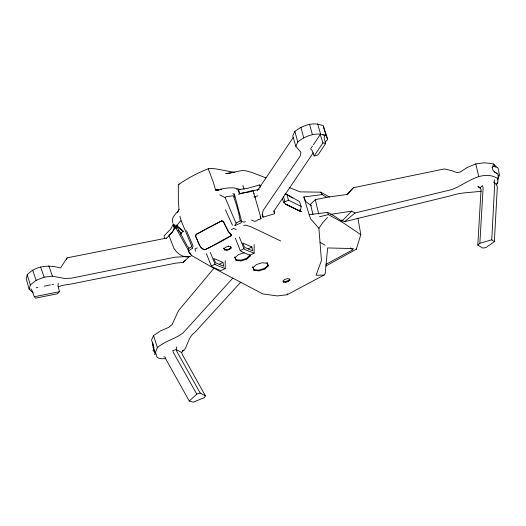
<?xml version="1.0" encoding="UTF-8"?>
<svg xmlns="http://www.w3.org/2000/svg" width="526" height="526" viewBox="0 0 526 526"><rect width="100%" height="100%" fill="white"/><g stroke="black" fill="none" stroke-linecap="round" stroke-linejoin="round"><path stroke-width="0.79" d="M179.156 183.982L178.334 184.731L178.353 201.714L179.018 209.578L177.558 212.82M327.494 217.481L322.681 222.807L318.907 228.297L321.439 260.515L316.08 275.276L324.082 275.052L325.173 273.79L327.652 247.95L353.327 248.561L352.604 249.863L325.975 264.335M477.74 186.401L480.33 187.565L481.04 189.695L477.799 245.129L482.815 248.088L485.833 247.608L494.355 241.69L491.751 239.81L494.703 184.199L493.986 182.068L494.637 179.741M214.016 268.194L178.538 310.59L172.094 324.535L168.741 327.369L160.522 330.893L153.572 335.581L151.573 339.888L153.046 345.141L153.125 347.64M494.355 241.69L497.326 186.973L496.616 184.843L493.986 182.068M477.799 245.129L479.857 243.295L483.124 187.67L482.414 185.54L480.33 187.565M324.082 275.052L287.097 294.757L277.347 295.921L262.868 293.935L210.531 266.412L191.905 255.662L188.486 251.415L188.157 249.942L174.612 225.647M176.545 346.904L176.256 349.599L176.973 351.73L200.215 393.053L205.449 395.894L204.141 397.722L193.226 402.16L189.255 401.009L165.992 359.363L165.282 357.233L163.81 356.694M58.274 283.317L57.985 285.796L59.464 291.687L57.387 293.771L35.577 298.157C32.724 295.816 33.394 291.443 30.85 288.82M192.523 247.917L181.273 221.084L179.866 216.239M284.75 194.127L286.9 194.364L299.393 201.511L301.181 206.402L300.602 209.604L298.827 210.755L285.145 203.956M166.525 238.094L67.058 257.871L60.549 268.004C49.142 264.631 35.683 265.525 27.188 274.796L26.3 279.089L29.134 289.241L32.796 292.285M206.422 253.67L211.334 266.064L212.353 266.984L220.808 270.62L225.194 268.608L225.22 260.705M235.372 238.245L240.283 250.639L241.302 251.56L249.758 255.195L254.143 253.184L254.15 244.491M29.134 289.241L30.337 284.96L27.188 274.796M285.546 204.016L301.378 211.662L299.899 211.143L300.267 209.874L299.327 210.374M325.824 266.044L356.273 249.265L360.81 234.662L357.917 218.159M231.525 234.964L231.486 235.628C222.846 240.73 213.839 245.53 204.778 249.863C198.986 248.588 198.111 240.533 195.481 236.227L196.126 234.418L208.75 227.449L221.577 220.854L223.399 221.413L228.363 231.506L231.525 234.964L231.394 235.392L211.985 246.036M204.732 249.6C199.006 248.436 198.223 240.415 195.606 236.22L196.251 234.418L221.702 220.861M496.616 184.843L497.576 182.213M325.088 135.189L324.128 137.753L325.627 143.591L318.033 154.874L314.107 155.985L312.056 150.397L310.61 148.851M66.526 259.279L67.058 257.871M273.711 210.926L274.539 213.747L263.079 217.192L262.428 213.385L263.342 210.163L300.208 156.038L300.938 152.33L295.888 146.452L297.775 142.02C305.468 135.603 316.836 131.625 326.468 135.793L327.645 139.443L325.029 142.474M232.781 278.155L183.272 332.708C175.414 339.02 165.065 340.94 157.419 347.574L155.453 352.137L157.116 357.272C159.51 359.159 162.81 358.686 165.67 358.66M497.774 179.872L498.576 177.38L498.056 174.994M164.658 238.252L163.994 235.95L170.667 229.158L173.093 224.536L174.198 228.376L173.08 230.888L171.772 232.998L166.065 238.745M234.32 193.831L241.671 221.426L240.993 222.899L234.806 225.654M188.288 249.594L188.952 248.206L191.78 246.694M326.468 135.793L323.319 125.938C313.963 121.269 302.549 125.208 294.869 131.434L292.726 135.839L295.888 146.452M236.332 222.952L235.76 222.682L225.213 197.664L226.134 196.685L233.268 195.764C236.279 203.825 238.903 212.366 240.178 220.913L236.332 222.952L234.944 225.312M178.334 184.731C187.591 178.222 197.723 172.896 208.27 168.78L208.493 168.353L212.149 168.438L216.324 168.997L234.833 172.41M287.097 294.757L287.61 293.81M313.345 152.652L274.23 210.65L274.539 213.747M257.398 190.675L293.376 137.266M311.063 148.174L312.444 146.136M313.358 144.781L320.242 134.603L322.931 142.901L314.107 155.985M179.018 209.578C176.631 213.53 170.68 217.389 172.752 222.682M205.449 395.894L182.364 354.642L181.654 352.512L183.633 350.02L182.502 350.855M494.795 165.907L493.789 164.092L489.502 163.264L483.841 162.823L475.767 163.888L466.976 167.584L460.355 171.969L457.166 172.627L451.939 170.726L444.365 168.931L353.314 187.743L347.771 194.37L327.928 197.099L315.311 199.676L310.557 204.213L312.957 214.687M180.319 234.379L182.936 231.361M240.724 282.245L194.876 332.373C188.571 336.706 188.098 344.03 184.422 349.961L182.417 351.243M58.222 286.762L62.837 285.296L70.662 284.106L175.717 263.145L183.232 262.402L185.481 260.054M346.522 194.725L353.314 187.743M340.966 220.894L342.446 220.558L351.71 211.13L355.057 212.991L451.926 189.544C466.43 183.969 481.915 168.813 497.839 178.557L497.892 182.016L497.57 183.232L496.472 184.093M224.037 248.745L225.654 247.174L228.547 246.339L230.75 246.74L230.585 246.161L231.124 248.055L229.573 249.449L226.995 250.251L224.655 249.988L223.866 248.167L224.655 249.988M183.232 262.402L189.623 256.333M238.633 194.456L239.685 193.483L248.2 192.273L259.292 189.182M235.01 257.707L234.806 256.99L235.845 259.614L240.724 260.192L246.576 258.391L249.981 255.261L250.192 255.984L246.779 259.108L240.928 260.916L236.056 260.337L235.01 257.707L238.423 254.571L244.288 252.769M253.795 269.621L258.7 270.193L264.617 268.365L268.05 265.209L266.998 262.586L268.253 265.9L264.815 269.056L258.897 270.883L253.999 270.311L252.776 266.991L253.999 270.311M252.973 267.688L256.405 264.552L262.277 262.73L267.195 263.283M189.255 401.009L196.77 394.152L200.215 393.053M283.455 282.127L283.218 281.311L285.493 281.515L288.156 280.674L289.721 279.267L289.957 280.082L288.393 281.495L285.73 282.337L283.455 282.127L282.962 280.963L284.54 279.516L287.268 278.668L289.51 278.898L289.957 280.082M224.484 249.409L226.831 249.679L229.408 248.877L230.96 247.476L231.124 248.055M342.446 220.558L344.445 221.709L355.057 212.991M258.562 219.21L256.563 220.835L254.479 221.301L251.573 220.098M30.337 284.96L36.11 280.338L44.184 277.163L52.455 276.176L64.35 278.412L70.832 278.267L175.086 257.194L188.104 256.451M191.681 255.426L190.543 256.333L187.526 257.01A13.249 9.054 44.7 0 1 176.598 251.882L173.863 248.239L168.866 235.201L172.324 231.881L175.079 228.199L173.041 223.557M192.647 248.121L189.051 250.58L188.157 249.942M283.632 202.457L288.432 200.176L301.181 206.402M492.112 167.373L493.217 166.703M231.328 229.757L233.754 228.376L236.181 229.645M211.334 266.064L215.016 264.105L216.035 265.025L225.194 268.608M240.283 250.639L243.965 248.68L244.984 249.6L254.143 253.184M219.217 264.328L222.899 262.369L223.747 266.255L215.647 262.77L213.72 258.424L222.899 262.369M248.167 248.903L251.849 246.944L252.697 250.823L244.597 247.345L242.67 242.992L251.849 246.944M205.442 249.429L211.281 246.405M197.263 247.91L194.916 249.074L195.698 251.218M259.134 219.375L260.949 218.816L260.916 217.895L254.952 197.105M479.857 243.295L491.751 239.81M174.198 228.376L175.276 228.08M260.916 185.658L259.686 184.955L247.089 188.433L238.574 189.643L239.685 193.483M254.012 196.803L257.871 195.856M319.413 216.778L328.349 214.601L342.571 222.386L360.81 234.662M344.445 221.709L451.604 195.56C461.223 192.174 471.401 192.707 481.323 191.148M36.333 287.722L37.898 287.406M44.171 286.151L50.437 284.888M52.008 284.573L53.573 284.264M34.236 296.749L59.464 291.687M351.71 211.13L330.742 214.352M243.696 225.47L245.806 225.141L251.421 226.982L280.713 240.967M231.289 172.896L225.746 173.725L242.387 170.49L245.557 170.753L251.921 172.423L265.985 177.913M245.563 221.808L243.538 222.077L241.671 221.426M326.837 197.487L322.221 194.6L303.824 196.915L309.143 214.661L327.639 212.419L333.918 215.805L342.255 221.308L341.815 219.796M239.35 193.949L252.934 190.405L254.005 193.884M218.671 189.801L215.607 190.083L213.556 182.956L208.27 168.78M220.203 189.656L221.735 189.511M221.577 220.854L223.399 221.413M329.546 197.066L320.781 192.174L300.136 191.872L289.142 187.473M492.586 165.841L495.479 166.019L496.057 167.248M322.668 134.899L324.279 135.09M236.667 189.656L238.396 189.939L239.185 193.285M219.066 190.701L215.607 190.083C223.728 188.683 232.479 185.974 240.408 189.735M322.931 142.901L325.627 143.591M240.178 220.913L241.335 221.321M181.273 221.084L180.286 221.111L176.572 225.976L186.96 245.57L188.952 248.206M299.899 211.143L285.421 204.147M494.355 172.055L496.952 173.462M219.881 194.909L225.213 197.664M181.654 352.512L176.256 349.599L172.758 350.559L173.468 352.69L196.77 394.152M320.064 242.387L325.101 245.201M285.493 193.916L286.9 194.705M287.604 195.1L292.85 198.124M154.381 354.083L155.124 354.511M495.591 166.433L497.609 167.61L498.175 168.557L499.7 176.203M478.325 186.96L480.166 188.236M32.06 291.338L33.131 292.14M311.3 205.784L305.784 201.484L303.824 196.915M182.897 231.289L176.46 226.114M181.483 233.156L178.071 230.388M183.541 231.453L176.289 224.95M232.9 193.39L233.86 194.291L234.662 197.224M350.592 247.884L352.604 249.863M188.486 251.415L190.688 253.716M231.618 235.201L228.31 231.618L223.28 221.413M318.907 228.297L310.642 218.875L309.143 214.661M284.934 203.555L283.468 201.793L282.166 198.335M153.158 344.057L152.382 342.913L153.868 347.896L153.046 345.141M176.545 228.192L174.619 224.444M189.044 251.928L190.616 254.551M320.781 192.174L322.221 194.6M243.965 248.68L239.317 237.002M215.016 264.105L210.367 252.434M263.079 217.192L262.139 214.312M232.466 225.26L225.47 209.887M193.167 246.201L186.5 230.651M249.672 254.669L250.192 255.984M493.789 164.092L494.308 165.453M40.568 266.952L44.184 277.163M324.305 129.981L327.645 139.443M48.813 265.821L52.455 276.176M155.131 353.774L153.197 347.719M32.665 270.16L36.11 280.338M154.289 350.007L153.579 347.778M327.639 212.419L328.349 214.601M260.14 216.285L260.949 218.816M153.572 335.581L157.419 347.574M242.907 185.461L244.071 189.209M154.486 350.612L154.986 352.223M283.297 196.211L284.934 201.609M495.479 166.019L495.709 166.795L493.138 166.564L492.283 167.656L492.553 169.26L493.809 171.345L497.997 174.159L498.563 176.499M153.027 350.204L153.408 351.467M253.887 193.607L255.136 197.835M317.625 123.84L320.558 133.946M288.156 280.674L288.393 281.495M259.686 184.955L260.35 187.256M285.493 281.515L285.73 282.337M268.05 265.209L268.253 265.9M264.617 268.365L264.815 269.056M258.7 270.193L258.897 270.883M246.576 258.391L246.779 259.108M240.724 260.192L240.928 260.916M235.845 259.614L236.056 260.337M229.408 248.877L229.573 249.449M228.383 245.76L228.547 246.339M226.831 249.679L226.995 250.251M318.71 214.016L315.311 199.676M294.869 131.434L297.775 142.02M309.584 124.307L312.378 134.656M300.892 127.22L303.666 137.759M286.9 194.364L288.432 200.176M478.693 176.368L475.767 163.888M323.319 125.938L324.141 129.304M497.806 177.098L497.971 178.215M356.24 248.371L356.273 249.265"/></g></svg>
